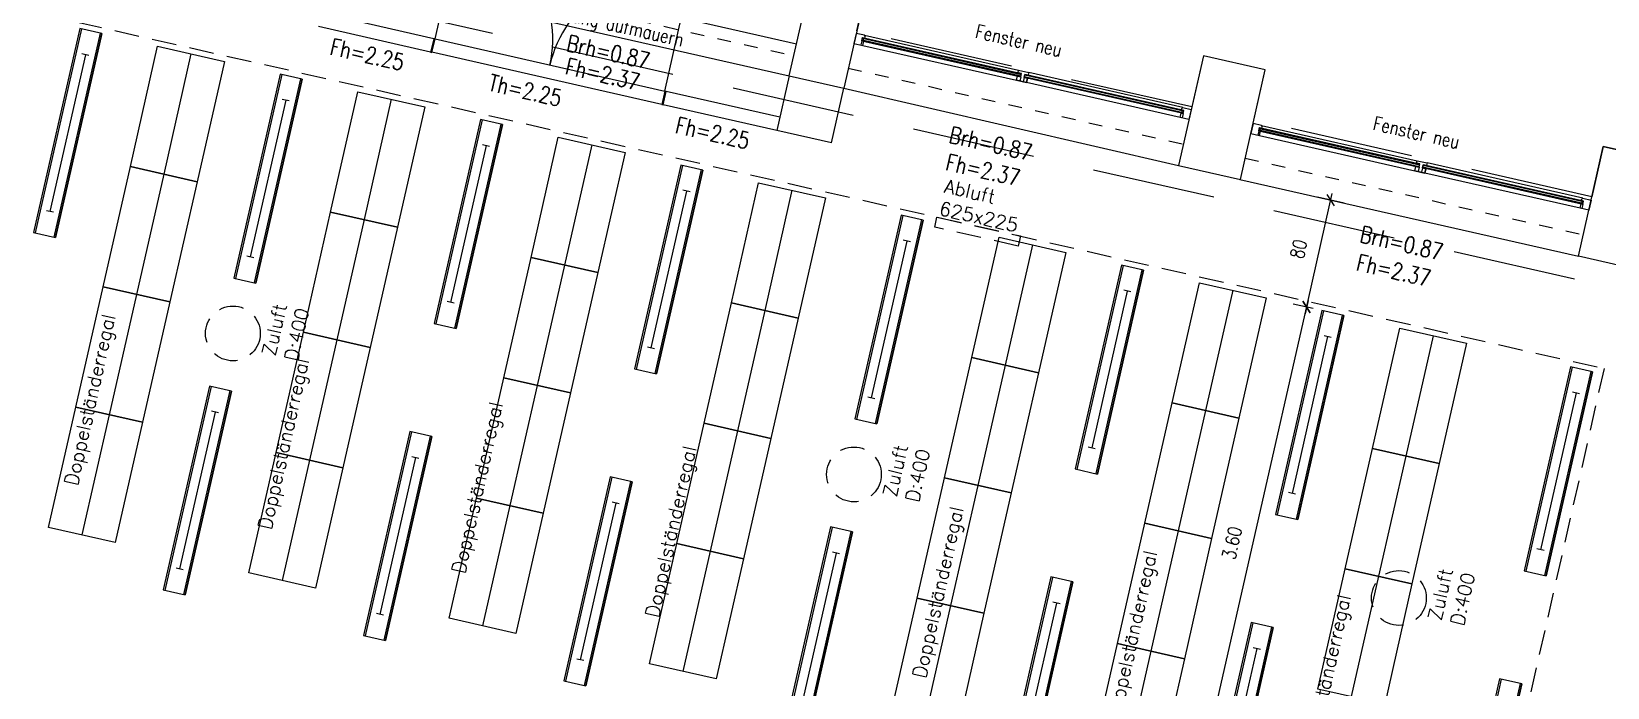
# Model space of a CAD drawing. Header units: metres. Extents: x -7 to 99688, y -10762 to -90.
# Drawn here: x 97.81 to 109.31, y -139.73 to -134.94 of the extents above; entities that cross this region are included whole.
import ezdxf
from ezdxf.enums import TextEntityAlignment as Align

# ---------------------------------------------------------------- set-up
doc = ezdxf.new("R2010")
doc.units = ezdxf.units.M
doc.header["$LTSCALE"] = 0.03
doc.linetypes.add('GESTRICHELT', pattern=[9, 6, -3])
doc.linetypes.add('GESTRICHELT2', pattern=[4.5, 3, -1.5])
doc.layers.get('0').update_dxf_attribs({"linetype": 'CONTINUOUS'})
doc.layers.get('Defpoints').update_dxf_attribs({"linetype": 'CONTINUOUS'})
for name, color, linetype in [('A_abriss', 44, '_ABBRUCH'), ('A_ansicht', 9, 'CONTINUOUS'), ('A_Deckenplan', 8, 'CONTINUOUS'), ('A_fenster', 7, 'CONTINUOUS'), ('A_Höhen', 3, 'CONTINUOUS'), ('A_möbel_neu', 1, 'CONTINUOUS'), ('A_räume', 5, 'CONTINUOUS'), ('A_text', 5, 'CONTINUOUS'), ('A_verdeckt', 8, 'GESTRICHELT2'), ('A_wände', 6, 'CONTINUOUS'), ('A_WÄNDE_NEU', 6, 'CONTINUOUS'), ('CKMA0002', 2, 'CONTINUOUS'), ('E__LEUCHTEN', 6, 'CONTINUOUS')]:
    doc.layers.add(name, color=color, linetype=linetype)
doc.styles.add('PITSIMP8', font='PITSIMP8.SHX')
doc.styles.add('SIMPLEX', font='simplex.shx', dxfattribs={"width": 0.8, "height": 0.1})
doc.styles.get("Standard").update_dxf_attribs({"font": 'txt', "height": 1})
doc.linetypes.add('_ABBRUCH', pattern='A,25,[101,cadkon.shx,S=3.5,R=0,X=0,Y=0],25', length=50)
doc.dimstyles.get("Standard").update_dxf_attribs({"dimtxt": 0.1, "dimasz": 0.05, "dimexe": 0.1, "dimexo": 0, "dimgap": 0.1, "dimtad": 1, "dimdec": 4, "dimrnd": 0.0025, "dimzin": 0, "dimdsep": 46, "dimtxsty": 'SIMPLEX', "dimblk": 'DIMCROSS', "dimblk1": 'DIMCROSS', "dimblk2": 'DIMCROSS', "dimsah": 1, "dimcen": 2.5, "dimdle": 0.025, "dimclrd": 1, "dimclre": 1, "dimclrt": 6, "dimadec": 0, "dimazin": 0, "dimtfac": 1, "dimtdec": 4, "dimtix": 1, "dimtmove": 2, "dimatfit": 3, "dimfxl": 1, "dimtvp": 1, "dimtolj": 1, "dimtzin": 0, "dimarcsym": 0})

# ---------------------------------------------------------------- blocks, each defined once
blk = doc.blocks.new('DIMCROSS')
at = {"color": 0, "linetype": 'ByBlock'}
blk.add_line((-1, 0), (1, 0), dxfattribs=at)
at = {"linetype": 'ByBlock'}
blk.add_line((-0.707107, -0.707107), (0.707107, 0.707107), dxfattribs=at)
blk = doc.blocks.new('*D106')
at = {"layer": 'CKMA0002', "color": 1, "lineweight": -2}
for p, q in [((107.165, -136.961), (107.019, -136.928)), ((106.331, -140.412), (107.105, -136.999))]:
    blk.add_line(p, q, dxfattribs=at)
at = {"layer": 'Defpoints', "color": 0}
for p in [(107.116, -136.95), (107.663, -137.074), (106.867, -140.585)]:
    blk.add_point(p, dxfattribs=at)
at = {"layer": 'CKMA0002', "color": 1, "lineweight": -2, "xscale": 0.05, "yscale": 0.05, "zscale": 0.05}
for p, rotation in [((107.116, -136.95), 77.21937493741743), ((106.32, -140.461), 257.2193749374175)]:
    blk.add_blockref('DIMCROSS', p, dxfattribs=dict(at, rotation=rotation))
at = {"layer": 'CKMA0002', "color": 6, "insert": (106.572, -138.672), "char_height": 0.1, "attachment_point": 5, "rotation": 77.2194, "style": 'SIMPLEX'}
blk.add_mtext('\\A1;3.60{\\A1\\H0.7x\\S;}', dxfattribs=at)
blk = doc.blocks.new('*D107')
at = {"layer": 'CKMA0002', "color": 1, "lineweight": -2}
for p, q in [((107.127, -136.901), (107.282, -136.218)), ((107.391, -136.192), (107.196, -136.148))]:
    blk.add_line(p, q, dxfattribs=at)
at = {"layer": 'Defpoints', "color": 0}
for p in [(107.293, -136.17), (107.84, -136.294), (107.663, -137.074)]:
    blk.add_point(p, dxfattribs=at)
at = {"layer": 'CKMA0002', "color": 1, "lineweight": -2, "xscale": 0.05, "yscale": 0.05, "zscale": 0.05}
for p, rotation in [((107.293, -136.17), 77.21937493741743), ((107.116, -136.95), 257.2193749374175)]:
    blk.add_blockref('DIMCROSS', p, dxfattribs=dict(at, rotation=rotation))
at = {"layer": 'CKMA0002', "color": 6, "insert": (107.058, -136.527), "char_height": 0.1, "attachment_point": 5, "rotation": 77.2194, "style": 'SIMPLEX'}
blk.add_mtext('\\A1;80{\\A1\\H0.7x\\S;}', dxfattribs=at)
blk = doc.blocks.new('2DEL_464')
for p, q in [((-0.5, 0.5), (0.5, 0.5)), ((-0.5, 0.425), (0.5, 0.425)), ((-0.3844, 0.16), (-0.3844, -0.16)), ((0.3844, 0.16), (0.3844, -0.16)), ((-0.3844, 0), (0.3844, 0)), ((-0.5, -0.425), (0.5, -0.425))]:
    blk.add_line(p, q)
blk.add_lwpolyline([(-0.5, -0.5), (0.5, -0.5), (0.5, 0.5), (-0.5, 0.5)], close=True)
at = {"style": 'PITSIMP8', "flags": 9}
for tag, p in [('RAUM/GRUPPE', (-0.0298, 0.1593)), ('BEZEICHNUNG', (-0.0298, 0.1793)), ('POS.NR.G-LV', (-0.0298, 0.1393)), ('KENNUNG', (-0.0298, 0.0793)), ('FABRIKAT', (-0.0298, 0.1193)), ('TYP', (-0.0298, 0.0993)), ('VOLUMENSTROM', (-0.0298, 0.0393)), ('DRUCK/-STUFE', (-0.0298, 0.0193)), ('ANSCHLUSS', (-0.0298, -0.0007)), ('LEISTUNG', (-0.0298, 0.0593)), ('TEMPERATUR', (-0.0298, -0.0607)), ('GROESSE', (-0.0298, -0.0207)), ('DN', (-0.0298, -0.0407)), ('SPANNUNG/FREQUENZ', (-0.0298, -0.1207)), ('SCHUTZART', (-0.0298, -0.1007)), ('DREHZAHL', (-0.0298, -0.0807)), ('GEWICHT', (-0.0298, -0.1407)), ('FREI', (-0.0298, -0.1607)), ('FREI', (-0.0298, -0.1807)), ('FREI', (-0.0298, -0.2007))]:
    blk.add_attdef(tag, text='', height=0.01, dxfattribs=at).set_placement(p, align=Align.MIDDLE)
blk = doc.blocks.new('Keller_bibo')
at = {"layer": 'A_verdeckt', "linetype": 'GESTRICHELT', "ltscale": 5}
for points in [[(108.191, -249.312), (111.164, -236.205), (110.704, -236.1), (110.62, -236.47), (109.644, -236.249), (109.728, -235.879), (109.283, -235.778), (109.2, -236.146), (106.731, -235.586), (106.815, -235.218), (106.363, -235.116), (106.278, -235.49), (103.832, -234.935), (103.917, -234.561), (103.519, -234.471), (103.464, -234.713), (100.948, -234.143), (101.004, -233.9), (100.581, -233.804), (100.526, -234.044), (98.014, -233.474), (98.068, -233.234), (97.636, -233.136)], [(89.201, -244.014), (107.848, -248.244), (110.389, -237.045), (91.742, -232.816), (89.201, -244.014)]]:
    blk.add_lwpolyline(points, dxfattribs=at)

msp = doc.modelspace()

# ---------------------------------------------------------------- linework, layer by layer
at = {"layer": 'A_abriss', "ltscale": 0.3}
for p, q in [((100.75245, -134.99379), (100.94265, -134.15515)), ((102.42973, -135.37423), (102.61996, -134.53562)), ((100.74269, -134.99159), (99.92353, -134.80579)), ((100.72058, -135.0891), (99.90144, -134.90329)), ((102.4076, -135.47172), (100.73031, -135.09131)), ((100.75245, -134.99379), (102.42973, -135.37423)), ((103.3393, -135.26277), (103.24864, -135.66251)), ((103.27073, -135.56502), (102.43949, -135.37644)), ((103.64625, -135.75268), (103.73692, -135.35302)), ((103.24864, -135.66251), (102.41736, -135.47395)), ((103.64625, -135.75268), (103.24864, -135.66251))]:
    msp.add_line(p, q, dxfattribs=at)
for points in [[(100.72058, -135.0891), (100.73031, -135.09132), (100.75245, -134.99379), (100.74269, -134.99159), (100.72058, -135.0891)], [(102.4076, -135.47172), (102.41735, -135.47398), (102.43949, -135.37644), (102.42973, -135.37423), (102.4076, -135.47172)]]:
    msp.add_lwpolyline(points, dxfattribs=at)
for centre, radius, start, end in [((100.75244, -134.99377), 0.85996, 347.217823, 77.219628), ((102.42973, -135.37423), 0.85993, 77.217679, 167.221875)]:
    msp.add_arc(centre, radius, start, end, dxfattribs=at)
at = {"layer": 'A_ansicht', "color": 9, "linetype": 'Continuous'}
for p, q in [((103.73692, -135.35302), (106.18145, -135.91753)), ((106.62803, -136.01885), (109.10141, -136.57986))]:
    msp.add_line(p, q, dxfattribs=at)
at = {"layer": 'A_Deckenplan', "linetype": 'GESTRICHELT'}
for p, q in [((94.59127, -134.06574), (109.28899, -137.39857)), ((109.28899, -137.39857), (107.3904, -145.77132))]:
    msp.add_line(p, q, dxfattribs=at)
at = {"layer": 'A_Deckenplan', "color": 5, "linetype": 'GESTRICHELT'}
msp.add_lwpolyline([(104.41751, -136.29323), (105.02704, -136.43144), (105.01045, -136.50459), (104.40093, -136.36637)], close=True, dxfattribs=at)
for centre in [(99.27644, -137.14283), (103.8112, -138.17127), (107.79043, -139.07341)]:
    msp.add_circle(centre, 0.2, dxfattribs=at)
at = {"layer": 'A_fenster', "color": 10, "linetype": 'Continuous'}
for p, q in [((103.88876, -134.96688), (105.01394, -135.22206)), ((103.86887, -135.00646), (103.86179, -135.03766)), ((103.87544, -135.04076), (104.99735, -135.2952)), ((104.99735, -135.2952), (105.07147, -135.31201)), ((105.02881, -135.26953), (105.02173, -135.30073)), ((105.05416, -135.27528), (105.04709, -135.30648)), ((105.07147, -135.31201), (105.07855, -135.28081)), ((106.19339, -135.56646), (105.07147, -135.31201)), ((106.21324, -135.49406), (105.08806, -135.23887)), ((106.21412, -135.53835), (106.20704, -135.56956)), ((106.76711, -135.66386), (106.76003, -135.69507)), ((106.787, -135.62428), (107.92304, -135.88193)), ((106.77368, -135.69816), (107.90646, -135.95507)), ((109.1332, -136.15639), (107.99716, -135.89874)), ((107.90646, -135.95507), (107.98057, -135.97188)), ((107.93792, -135.92939), (107.93084, -135.9606)), ((107.96327, -135.93514), (107.95619, -135.96635)), ((107.98057, -135.97188), (107.98765, -135.94067)), ((109.11335, -136.22879), (107.98057, -135.97188)), ((109.13408, -136.20068), (109.127, -136.23189))]:
    msp.add_line(p, q, dxfattribs=at)
at = {"layer": 'A_fenster', "color": 2}
for p, q in [((103.86887, -135.00646), (103.87418, -134.98305)), ((103.86887, -135.00646), (105.02881, -135.26953)), ((103.87019, -135.0006), (105.03014, -135.26367)), ((103.87285, -134.9889), (105.03279, -135.25197)), ((103.87418, -134.98305), (105.03412, -135.24612)), ((103.87995, -135.00282), (103.8826, -134.99111)), ((105.02881, -135.26953), (105.03412, -135.24612)), ((105.05416, -135.27528), (105.05947, -135.25187)), ((106.21412, -135.53835), (105.05416, -135.27528)), ((106.21545, -135.5325), (105.05549, -135.26942)), ((106.2181, -135.52079), (105.05815, -135.25772)), ((106.21943, -135.51494), (105.05947, -135.25187)), ((106.20569, -135.53029), (106.20835, -135.51858)), ((106.21412, -135.53835), (106.21943, -135.51494)), ((106.76711, -135.66386), (106.77241, -135.64045)), ((106.76711, -135.66386), (107.93792, -135.92939)), ((106.76843, -135.65801), (107.93924, -135.92354)), ((106.77109, -135.64631), (107.9419, -135.91184)), ((106.77241, -135.64045), (107.94322, -135.90599)), ((106.77819, -135.66022), (106.78084, -135.64852)), ((107.93792, -135.92939), (107.94322, -135.90599)), ((107.96327, -135.93514), (107.96858, -135.91174)), ((109.13408, -136.20068), (107.96327, -135.93514)), ((109.13541, -136.19483), (107.9646, -135.92929)), ((109.13806, -136.18312), (107.96725, -135.91759)), ((109.13939, -136.17727), (107.96858, -135.91174)), ((109.12565, -136.19262), (109.12831, -136.18091)), ((109.13408, -136.20068), (109.13939, -136.17727))]:
    msp.add_line(p, q, dxfattribs=at)
at = {"layer": 'A_fenster', "color": 10, "linetype": 'Continuous'}
for points in [[(103.81108, -135.02616), (103.87544, -135.04076), (103.88252, -135.00955), (103.86887, -135.00646), (103.87418, -134.98305), (103.89069, -134.9868), (103.89274, -134.97776), (103.88876, -134.96688), (103.82767, -134.95302)], [(105.01394, -135.22206), (105.08806, -135.23887), (105.08385, -135.2574), (105.05947, -135.25187), (105.05416, -135.27528), (105.07855, -135.28081), (105.07147, -135.31201), (104.99735, -135.2952), (105.00443, -135.264), (105.02881, -135.26953), (105.03412, -135.24612), (105.00974, -135.24059)], [(106.25775, -135.58106), (106.19339, -135.56646), (106.20047, -135.53525), (106.21412, -135.53835), (106.21943, -135.51494), (106.20291, -135.5112), (106.20496, -135.50216), (106.21324, -135.49406), (106.27434, -135.50791)], [(106.70932, -135.68357), (106.77368, -135.69816), (106.78076, -135.66696), (106.76711, -135.66386), (106.77241, -135.64045), (106.78893, -135.6442), (106.79098, -135.63516), (106.787, -135.62428), (106.7259, -135.61042)], [(107.92304, -135.88193), (107.99716, -135.89874), (107.99296, -135.91727), (107.96858, -135.91174), (107.96327, -135.93514), (107.98765, -135.94067), (107.98057, -135.97188), (107.90646, -135.95507), (107.91353, -135.92386), (107.93792, -135.92939), (107.94322, -135.90599), (107.91884, -135.90046)], [(109.17771, -136.24339), (109.11335, -136.22879), (109.12043, -136.19758), (109.13408, -136.20068), (109.13939, -136.17727), (109.12287, -136.17353), (109.12492, -136.16449), (109.1332, -136.15639), (109.1943, -136.17024)]]:
    msp.add_lwpolyline(points, close=True, dxfattribs=at)
at = {"layer": 'A_möbel_neu'}
for p, q in [((98.97053, -135.10236), (98.77145, -135.98006)), ((100.43331, -135.43407), (100.23423, -136.31177)), ((101.89623, -135.76589), (101.69715, -136.6436)), ((98.77145, -135.98006), (98.57237, -136.85777)), ((103.35899, -136.09767), (103.15991, -136.97538)), ((100.23423, -136.31177), (100.03515, -137.18948)), ((105.1144, -136.49584), (104.91532, -137.37354)), ((101.69715, -136.6436), (101.49807, -137.5213)), ((98.57237, -136.85777), (98.37329, -137.73547)), ((106.57725, -136.82764), (106.37816, -137.70534)), ((103.15991, -136.97538), (102.96083, -137.85308)), ((108.04009, -137.15944), (107.84101, -138.03714)), ((100.03515, -137.18948), (99.83606, -138.06718)), ((104.91532, -137.37354), (104.71624, -138.25125)), ((101.49807, -137.5213), (101.29899, -138.39901)), ((98.37329, -137.73547), (98.17421, -138.61318)), ((106.37816, -137.70534), (106.17908, -138.58305)), ((102.96083, -137.85308), (102.76175, -138.73079)), ((99.83606, -138.06718), (99.63698, -138.94489)), ((107.84101, -138.03714), (107.64193, -138.91485)), ((104.71624, -138.25125), (104.51716, -139.12895)), ((101.29899, -138.39901), (101.09991, -139.27671)), ((106.17908, -138.58305), (105.98, -139.46075)), ((102.76175, -138.73079), (102.56267, -139.60849)), ((107.64193, -138.91485), (107.44284, -139.79255)), ((104.51716, -139.12895), (104.31808, -140.00666)), ((105.98, -139.46075), (105.78092, -140.33846))]:
    msp.add_line(p, q, dxfattribs=at)
for points in [[(98.72673, -135.04706), (99.21434, -135.15766), (99.01526, -136.03536), (98.52765, -135.92476)], [(100.1895, -135.37877), (100.67712, -135.48937), (100.47803, -136.36707), (99.99042, -136.25647)], [(101.65243, -135.71059), (102.14004, -135.82119), (101.94096, -136.6989), (101.45335, -136.5883)], [(98.52765, -135.92476), (99.01526, -136.03536), (98.81618, -136.91307), (98.32856, -136.80247)], [(103.11519, -136.04237), (103.6028, -136.15297), (103.40372, -137.03068), (102.91611, -136.92007)], [(99.99042, -136.25647), (100.47803, -136.36707), (100.27895, -137.24478), (99.79134, -137.13418)], [(104.8706, -136.44054), (105.35821, -136.55114), (105.15913, -137.42884), (104.67151, -137.31824)], [(101.45335, -136.5883), (101.94096, -136.6989), (101.74188, -137.5766), (101.25426, -137.466)], [(98.32856, -136.80247), (98.81618, -136.91307), (98.6171, -137.79077), (98.12948, -137.68017)], [(106.33344, -136.77234), (106.82105, -136.88294), (106.62197, -137.76064), (106.13436, -137.65004)], [(102.91611, -136.92007), (103.40372, -137.03068), (103.20464, -137.90838), (102.71702, -137.79778)], [(99.79134, -137.13418), (100.27895, -137.24478), (100.07987, -138.12248), (99.59226, -138.01188)], [(107.79628, -137.10414), (108.2839, -137.21474), (108.08481, -138.09244), (107.5972, -137.98184)], [(104.67151, -137.31824), (105.15913, -137.42884), (104.96005, -138.30655), (104.47243, -138.19595)], [(101.25426, -137.466), (101.74188, -137.5766), (101.5428, -138.45431), (101.05518, -138.34371)], [(98.12948, -137.68017), (98.6171, -137.79077), (98.41802, -138.66848), (97.9304, -138.55788)], [(106.13436, -137.65004), (106.62197, -137.76064), (106.42289, -138.63835), (105.93528, -138.52775)], [(102.71702, -137.79778), (103.20464, -137.90838), (103.00556, -138.78609), (102.51794, -138.67549)], [(99.59226, -138.01188), (100.07987, -138.12248), (99.88079, -139.00019), (99.39318, -138.88959)], [(107.5972, -137.98184), (108.08481, -138.09244), (107.88573, -138.97015), (107.39812, -138.85955)], [(104.47243, -138.19595), (104.96005, -138.30655), (104.76097, -139.18425), (104.27335, -139.07365)], [(101.05518, -138.34371), (101.5428, -138.45431), (101.34372, -139.33201), (100.8561, -139.22141)], [(105.93528, -138.52775), (106.42289, -138.63835), (106.22381, -139.51605), (105.73619, -139.40545)], [(102.51794, -138.67549), (103.00556, -138.78609), (102.80648, -139.66379), (102.31886, -139.55319)], [(107.39812, -138.85955), (107.88573, -138.97015), (107.68665, -139.84785), (107.19904, -139.73725)], [(104.27335, -139.07365), (104.76097, -139.18425), (104.56189, -140.06196), (104.07427, -139.95136)], [(105.73619, -139.40545), (106.22381, -139.51605), (106.02473, -140.39376), (105.53711, -140.28316)]]:
    msp.add_lwpolyline(points, close=True, dxfattribs=at)
at = {"layer": 'A_verdeckt'}
for p, q in [((100.86391, -134.54749), (103.37252, -135.11648)), ((103.77013, -135.20659), (106.21634, -135.76143)), ((106.66839, -135.86394), (109.1368, -136.42382))]:
    msp.add_line(p, q, dxfattribs=at)
at = {"layer": 'A_wände', "linetype": 'Continuous'}
for p, q in [((103.33934, -135.26277), (103.51896, -134.47074)), ((103.91661, -134.56093), (103.73692, -135.35302)), ((103.3393, -135.26277), (103.73692, -135.35302))]:
    msp.add_line(p, q, dxfattribs=at)
for points in [[(106.36278, -135.11578), (106.18094, -135.91746), (106.63299, -136.02), (106.81484, -135.21832), (106.36278, -135.11578)], [(109.49554, -139.87858), (109.60614, -139.39097), (110.04498, -139.49051), (110.62671, -136.92581), (109.10141, -136.57986), (109.28323, -135.77821), (109.72834, -135.87917), (109.64445, -136.24895), (110.61992, -136.47021), (110.70381, -136.10045), (111.16365, -136.20475), (108.19062, -149.3118), (107.5915, -149.17591), (107.67729, -148.79769), (106.7736, -148.59275), (106.69844, -148.92408), (106.25881, -148.82436)]]:
    msp.add_lwpolyline(points, dxfattribs=at)
at = {"layer": 'A_WÄNDE_NEU', "color": 1}
for p, q in [((100.88385, -134.45967), (103.39241, -135.02856)), ((100.83077, -134.69372), (103.33933, -135.26262))]:
    msp.add_line(p, q, dxfattribs=at)

# ---------------------------------------------------------------- block references
at = {"layer": 'A_verdeckt', "linetype": 'GESTRICHELT'}
msp.add_blockref('Keller_bibo', (0, 100), dxfattribs=at)
at = {"layer": 'E__LEUCHTEN', "color": 7, "linetype": 'Continuous', "xscale": 1.526000000000011, "yscale": 0.164999999999992, "zscale": 1.526, "rotation": 257.2203920288506}
for p in [(98.0702, -135.68059), (99.53312, -136.01241), (100.9959, -136.34413), (102.45882, -136.67595), (104.06786, -137.04093), (105.67699, -137.40589), (107.13983, -137.73769), (108.95419, -138.14916), (99.01684, -138.2886), (100.47961, -138.62031), (101.94254, -138.95213), (103.55158, -139.31712), (105.16071, -139.68208), (106.62355, -140.01388), (108.43791, -140.42534)]:
    msp.add_blockref('2DEL_464', p, dxfattribs=at)

# ---------------------------------------------------------------- texts
at = {"layer": 'A_abriss', "ltscale": 0.3, "style": 'SIMPLEX', "width": 0.8}
for s, p in [('Fh=2.25', (100.25779, -135.10717)), ('Th=2.25', (101.4119, -135.36894)), ('Fh=2.25', (102.77978, -135.6792))]:
    msp.add_text(s, height=0.12, rotation=347.2, dxfattribs=at).set_placement(p, align=Align.MIDDLE_CENTER)
at = {"layer": 'A_Deckenplan', "color": 5, "linetype": 'GESTRICHELT', "char_height": 0.1, "width": 1, "attachment_point": 1}
for s, insert, rotation in [('{\\Fsimplex.shx;Abluft\\P625x225}', (104.4848, -136.01492), 347.223765), ('{\\Fsimplex.shx;Zuluft\\PD:400}', (99.4883, -137.29258), 77.223765), ('{\\Fsimplex.shx;Zuluft\\PD:400}', (104.02305, -138.32102), 77.223765), ('{\\Fsimplex.shx;Zuluft\\PD:400}', (108.00229, -139.22316), 77.223765)]:
    msp.add_mtext(s, dxfattribs=dict(at, insert=insert, rotation=rotation))
at = {"layer": 'A_Höhen', "linetype": 'Continuous', "style": 'SIMPLEX', "width": 0.8}
for s, p in [('Brh=0.87', (102.01727, -135.08829)), ('Fh=2.37', (101.97678, -135.24918)), ('Brh=0.87', (104.81062, -135.75677)), ('Fh=2.37', (104.75451, -135.94948)), ('Brh=0.87', (107.81004, -136.48278)), ('Fh=2.37', (107.75282, -136.68234))]:
    msp.add_text(s, height=0.12, rotation=347.2, dxfattribs=at).set_placement(p, align=Align.MIDDLE_CENTER)
at = {"layer": 'A_räume', "linetype": 'Continuous', "insert": (96.27346, -137.96847), "char_height": 0.15, "width": 6.6459, "attachment_point": 1}
msp.add_mtext('{\\fArial|b0|i0|c0|p34;SANIERUNG \\PBibliothek \\P(Aula)\\P00.54.033\\PF =  296,47m²\\PU =  76,85m\\P\\H0.6667x;RH: 3,53 m\\PFB: Text. Belag\\PW:  spachteln, Anstrich\\PD:  GK-UD GK glatt\\PSonstiges: Sonnenschutz, Blendschutz GK 1\\P                  Waschbecken      }', dxfattribs=at)
at = {"layer": 'A_text', "style": 'SIMPLEX', "width": 0.8}
for s, p in [('Brüstung aufmauern', (101.47496, -134.80501)), ('Fenster neu', (104.6907, -134.98351)), ('Fenster neu', (107.59465, -135.65462))]:
    msp.add_text(s, height=0.1, rotation=347.221754, dxfattribs=at).set_placement(p)
at = {"layer": 'A_text', "linetype": 'Continuous', "char_height": 0.1, "width": 1, "attachment_point": 1, "rotation": 77.416918}
for insert in [(98.04433, -138.23825), (99.45841, -138.55899), (100.87249, -138.87973), (102.28657, -139.20048), (104.23703, -139.64287), (105.65111, -139.96361), (107.06519, -140.28435)]:
    msp.add_mtext('\\Fsimplex.shx;Doppelständerregal', dxfattribs=dict(at, insert=insert))

# ---------------------------------------------------------------- dimensions: what is measured, and where the dimension line sits
at = {"layer": 'CKMA0002'}
for base, p1, p2, text, override, picture, middle in [((107.29316, -136.16971), (107.66302, -137.07392), (107.83998, -136.29375), '80{\\A1\\H0.7x\\S;}', {"dimexo": 0.460714, "dimse1": 1}, '*D107', (107.05839, -136.52661)), ((107.11619, -136.94988), (106.8667, -140.58474), (107.66302, -137.07392), '3.60{\\A1\\H0.7x\\S;}', {"dimexo": 0.510729, "dimse1": 1}, '*D106', (106.57171, -138.6721))]:
    dim = msp.add_linear_dim(base=base, p1=p1, p2=p2, angle=77.219375, text=text, dimstyle='Standard', override=override, dxfattribs=at)
    dim.commit()
    dim.dimension.update_dxf_attribs({"geometry": picture, "text_midpoint": middle})

doc.saveas('drawing.dxf')
